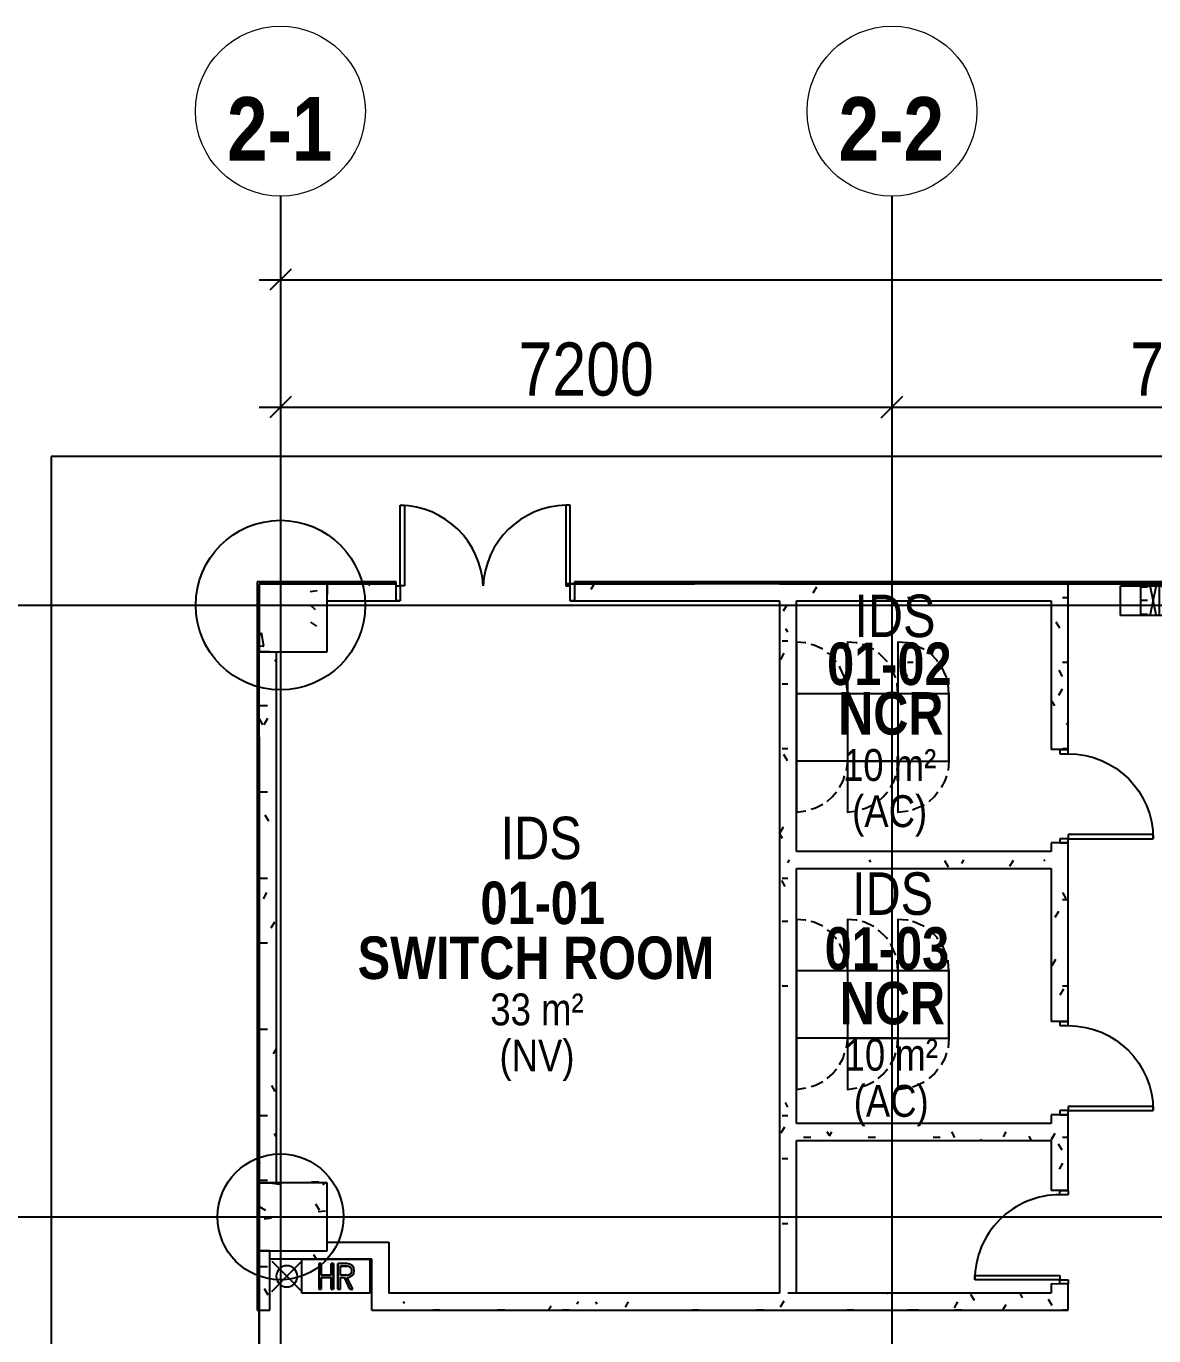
# Model space of a CAD drawing. Header units: millimetres. Extents: x -20146070 to 165023, y -3349561 to 35447.
# Drawn here: x 293 to 13569, y -4625 to 10789 of the extents above; entities that cross this region are included whole.
import ezdxf
from ezdxf import colors
from ezdxf.entities.mleader import LeaderData, LeaderLine
from ezdxf.math import Vec2, Vec3

# ---------------------------------------------------------------- set-up
doc = ezdxf.new("R2010")
doc.units = ezdxf.units.MM
doc.header["$LTSCALE"] = 50
doc.header["$PDMODE"] = 35
doc.linetypes.add('BLK_2 - 1ST_2ND_STOREY_PLAN$0$IMPORT-IDA - Hidden 065 _3_', pattern=[134375, 93750, -40625])
doc.layers.get('Defpoints').update_dxf_attribs({"color": 8, "lineweight": 9})
for name, color, linetype in [('BLK_2 - 1ST_2ND_STOREY_PLAN$0$0-1', 8, 'Continuous'), ('BLK_2 - 1ST_2ND_STOREY_PLAN$0$1599_DB_A_BLK2_HQ_R21- LINKVIEW_BLK2_1ST STOREY Toilet JOH$0$A-_WALL----_H-2', 8, 'Continuous'), ('BLK_2 - 1ST_2ND_STOREY_PLAN$0$1599_DB_A_BLK2_HQ_R21- LINKVIEW_BLK2_1ST STOREY Toilet JOH$0$S-_COLN----_E', 8, 'Continuous'), ('BLK_2 - 1ST_2ND_STOREY_PLAN$0$1599_FURN_BLK2_1ST STY_dwg-1', 8, 'Continuous'), ('BLK_2 - 1ST_2ND_STOREY_PLAN$0$1599_FURN_BLK2_1ST STY_dwg-2', 8, 'BLK_2 - 1ST_2ND_STOREY_PLAN$0$IMPORT-IDA - Hidden 065 _3_'), ('BLK_2 - 1ST_2ND_STOREY_PLAN$0$A-_DETA----_ED-2', 8, 'Continuous'), ('BLK_2 - 1ST_2ND_STOREY_PLAN$0$A-_DOOR----_E', 8, 'Continuous'), ('BLK_2 - 1ST_2ND_STOREY_PLAN$0$A-_DOOR----_E-1', 8, 'Continuous'), ('BLK_2 - 1ST_2ND_STOREY_PLAN$0$A-_FLOR----_E', 8, 'Continuous'), ('BLK_2 - 1ST_2ND_STOREY_PLAN$0$A-_FURT----_E-1', 8, 'Continuous'), ('BLK_2 - 1ST_2ND_STOREY_PLAN$0$A-_ROOMNAME_A', 7, 'Continuous'), ('BLK_2 - 1ST_2ND_STOREY_PLAN$0$A-_WALL----_E', 8, 'Continuous'), ('BLK_2 - 1ST_2ND_STOREY_PLAN$0$A-_WALL----_E-1', 8, 'Continuous'), ('BLK_2 - 1ST_2ND_STOREY_PLAN$0$A-_WALL----_H-1', 8, 'Continuous'), ('BLK_2 - 1ST_2ND_STOREY_PLAN$0$A-_WALL----_H-2', 8, 'Continuous'), ('BLK_2 - 1ST_2ND_STOREY_PLAN$0$A-_WALLPRTN_E-1', 8, 'Continuous'), ('BLK_2 - 1ST_2ND_STOREY_PLAN$0$E-_LIGT----_E', 8, 'Continuous'), ('BLK_2 - 1ST_2ND_STOREY_PLAN$0$M-_EQPT----_E-1', 8, 'Continuous'), ('BLK_2 - 1ST_2ND_STOREY_PLAN$0$S-_COLN----_E', 8, 'Continuous'), ('BLK_2 - 1ST_2ND_STOREY_PLAN$0$S-_COLN----_E-1', 8, 'Continuous'), ('BLK_2 - 1ST_2ND_STOREY_PLAN$0$S-_COLN----_E-2', 8, 'Continuous'), ('M_FIREALAM-_E-', 10, 'Continuous'), ('NW_DIMENSION', 32, 'Continuous'), ('NW_GRID LINE', 8, 'Continuous')]:
    doc.layers.add(name, color=color, linetype=linetype)
doc.layers.add('S-_ANOTGRID_E', color=8, linetype='Continuous', lineweight=9)
doc.styles.add('Arial Narrow', font='ARIALN.TTF', dxfattribs={"height": 625})
doc.styles.add('Arial Narrow_B', font='ARIALNB.TTF', dxfattribs={"height": 750})
doc.styles.add('BLK_2 - 1ST_2ND_STOREY_PLAN$0$Arial Narrow_2', font='ARIALN.TTF', dxfattribs={"height": 500})
doc.styles.add('BLK_2 - 1ST_2ND_STOREY_PLAN$0$Arial Narrow_4', font='ARIALN.TTF', dxfattribs={"height": 375})
doc.styles.add('BLK_2 - 1ST_2ND_STOREY_PLAN$0$Arial Narrow_B_2', font='ARIALNB.TTF', dxfattribs={"height": 500})
doc.styles.add('RomanS', font='romans__.ttf', dxfattribs={"width": 0.75, "height": 40})
doc.dimstyles.new('IDA_-_Arial_-_2_5mm_-_Black_-_Diagonal', dxfattribs={"dimscale": 304.8, "dimtxt": 639.644359, "dimasz": 0.82021, "dimexe": 0.82021, "dimexo": 1.230315, "dimgap": 0.410105, "dimtad": 1, "dimdec": 0, "dimzin": 0, "dimdsep": 46, "dimtxsty": 'Arial Narrow', "dimblk1": 'OBLIQUE', "dimblk2": 'OBLIQUE', "dimsah": 1, "dimcen": 0.09, "dimdle": 0.82021, "dimadec": 6, "dimazin": 0, "dimtfac": 1, "dimtdec": 4, "dimtix": 1, "dimtmove": 0, "dimatfit": 3, "dimfxl": 1, "dimtvp": 1, "dimtolj": 1, "dimtzin": 0, "dimarcsym": 2})
pattern_1 = [(50, (0, 0), (1821.84, -159.39), [190.5, -2095.5]), (355, (0, 0), (-352.428, 1910.567), [152.4, -1676.4]), (100.451, (151.8, -13.3), (1469.426, 1751.166), [161.9, -1780.9]), (46.184, (0, 508), (2710.79, -420.428), [285.75, -3143.25]), (96.636, (226, 473), (2374.026, 2474.276), [242.85, -2671.35]), (351.184, (0, 508), (2374.05, 2474.25), [228.6, -2514.6]), (21, (254, 381), (1516.144, -1022.652), [190.5, -2095.5]), (326, (254, 381), (618.02, 1841.88), [152.4, -1676.4]), (71.451, (380.3, 295.8), (2134.171, 819.212), [161.9, -1780.9]), (37.5, (0, 0), (30.886, 845.5504), [83.82, -1572.26, 83.82, -1617.98, -1682.75]), (37.5, (0, 0), (30.886, 845.5504), [-3357.88, 83.82, -1598.93]), (7.5, (0, 0), (668.1966, 1001.806), [83.82, -886.46, 83.82, -1534.16, -641.35]), (7.5, (0, 0), (668.1966, 1001.806), [-2588.26, 83.82, -557.53]), (327.5, (-566.4, 0), (1355.9093, -57.2896), [83.82, -551.18, 83.82, -1897.38, -2628.9]), (327.5, (-566.4, 0), (1355.9093, -57.2896), [-2616.2, 83.82, -2545.08]), (317.5, (-820.4, 0), (1481.293, 254.266), [83.82, -741.68, 83.82, -1231.9, -1866.9]), (317.5, (-820.4, 0), (1481.293, 254.266), [-2141.22, 83.82, -1783.08])]
pattern_2 = [(0, (0, 0), (1016, 254), [83.82, -678.18, 83.82, -678.18, -4064]), (0, (0, 0), (1016, 254), [-1524, 83.82, -1440.18, 83.82, -678.18, -1778]), (0, (0, 0), (1016, 254), [-3810, 83.82, -424.18, 83.82, -1186.18]), (120, (381, 127), (-727.97045, 752.8818), [83.82, -678.18, 83.82, -678.18, -4064]), (120, (381, 127), (-727.97045, 752.8818), [-1524, 83.82, -1440.18, 83.82, -678.18, -1778]), (120, (381, 127), (-727.97045, 752.8818), [-3810, 83.82, -424.18, 83.82, -1186.18]), (240, (508, 635), (-288.02955, -1006.8818), [83.82, -678.18, 83.82, -678.18, -4064]), (240, (508, 635), (-288.02955, -1006.8818), [-1524, 83.82, -1440.18, 83.82, -678.18, -1778]), (240, (508, 635), (-288.02955, -1006.8818), [-3810, 83.82, -424.18, 83.82, -1186.18])]
pattern_3 = [(0, (1825, 0), (1016, 254), [83.82, -678.18, 83.82, -678.18, -4064]), (0, (1825, 0), (1016, 254), [-1524, 83.82, -1440.18, 83.82, -678.18, -1778]), (0, (1825, 0), (1016, 254), [-3810, 83.82, -424.18, 83.82, -1186.18]), (120, (2206, 127), (-727.97045, 752.8818), [83.82, -678.18, 83.82, -678.18, -4064]), (120, (2206, 127), (-727.97045, 752.8818), [-1524, 83.82, -1440.18, 83.82, -678.18, -1778]), (120, (2206, 127), (-727.97045, 752.8818), [-3810, 83.82, -424.18, 83.82, -1186.18]), (240, (2333, 635), (-288.02955, -1006.8818), [83.82, -678.18, 83.82, -678.18, -4064]), (240, (2333, 635), (-288.02955, -1006.8818), [-1524, 83.82, -1440.18, 83.82, -678.18, -1778]), (240, (2333, 635), (-288.02955, -1006.8818), [-3810, 83.82, -424.18, 83.82, -1186.18])]
pattern_4 = [(0, (0, 0), (1016, 254), [83.82, -678.18, 83.82, -678.18, -4064]), (0, (0, 0), (1016, 254), [-1524, 83.82, -1440.18, 83.82, -678.18, -1778]), (0, (0, 0), (1016, 254), [-3810, 83.82, -424.18, 83.82, -1186.18]), (120, (381, 127), (-727.97, 752.882), [83.82, -678.18, 83.82, -678.18, -4064]), (120, (381, 127), (-727.97, 752.882), [-1524, 83.82, -1440.18, 83.82, -678.18, -1778]), (120, (381, 127), (-727.97, 752.882), [-3810, 83.82, -424.18, 83.82, -1186.18]), (240, (508, 635), (-288.0295, -1006.882), [83.82, -678.18, 83.82, -678.18, -4064]), (240, (508, 635), (-288.0295, -1006.882), [-1524, 83.82, -1440.18, 83.82, -678.18, -1778]), (240, (508, 635), (-288.0295, -1006.882), [-3810, 83.82, -424.18, 83.82, -1186.18])]

# ---------------------------------------------------------------- blocks, each defined once
blk = doc.blocks.new('Grid - 4 mm Dia-236334-BLK2 1ST STOREY DOOR SCHEDULE')
at = {"layer": 'S-_ANOTGRID_E'}
blk.add_circle((0, 0), 4, dxfattribs=at)
blk = doc.blocks.new('_Oblique')
at = {"color": 0, "linetype": 'ByBlock', "lineweight": -2}
blk.add_line((-0.5, -0.5), (0.5, 0.5), dxfattribs=at)
blk = doc.blocks.new('DIMBLOCK1-BLK2 1ST STOREY DOOR SCHEDULE')
at = {"layer": 'Defpoints', "color": 0, "transparency": 16777216}
for p in [(3286, 6482), (10486, 6482), (10486, 6305)]:
    blk.add_point(p, dxfattribs=at)
at = {"layer": 'NW_DIMENSION', "color": 0, "lineweight": -2, "transparency": 16777216}
for p, q in [((3036, 6305), (10736, 6305)), ((3286, 6107), (3286, 6055)), ((10486, 6107), (10486, 6055))]:
    blk.add_line(p, q, dxfattribs=at)
at = {"layer": 'NW_DIMENSION', "color": 0, "lineweight": -2, "transparency": 16777216, "xscale": 250, "yscale": 250, "zscale": 250, "rotation": 180}
blk.add_blockref('_Oblique', (3286, 6305), dxfattribs=at)
at = {"layer": 'NW_DIMENSION', "color": 0, "lineweight": -2, "transparency": 16777216, "xscale": 250, "yscale": 250, "zscale": 250}
blk.add_blockref('_Oblique', (10486, 6305), dxfattribs=at)
at = {"layer": 'NW_DIMENSION', "color": 0, "transparency": 16777216, "insert": (6886, 6749), "char_height": 625, "attachment_point": 5, "style": 'Arial Narrow'}
blk.add_mtext('\\A1;7200', dxfattribs=at)
blk = doc.blocks.new('DIMBLOCK2-BLK2 1ST STOREY DOOR SCHEDULE')
at = {"layer": 'Defpoints', "color": 0, "transparency": 16777216}
for p in [(10486, 6482), (17686, 6482), (17686, 6305)]:
    blk.add_point(p, dxfattribs=at)
at = {"layer": 'NW_DIMENSION', "color": 0, "lineweight": -2, "transparency": 16777216}
for p, q in [((10236, 6305), (17936, 6305)), ((10486, 6107), (10486, 6055)), ((17686, 6107), (17686, 6055))]:
    blk.add_line(p, q, dxfattribs=at)
at = {"layer": 'NW_DIMENSION', "color": 0, "lineweight": -2, "transparency": 16777216, "xscale": 250, "yscale": 250, "zscale": 250, "rotation": 180}
blk.add_blockref('_Oblique', (10486, 6305), dxfattribs=at)
at = {"layer": 'NW_DIMENSION', "color": 0, "lineweight": -2, "transparency": 16777216, "xscale": 250, "yscale": 250, "zscale": 250}
blk.add_blockref('_Oblique', (17686, 6305), dxfattribs=at)
at = {"layer": 'NW_DIMENSION', "color": 0, "transparency": 16777216, "insert": (14086, 6749), "char_height": 625, "attachment_point": 5, "style": 'Arial Narrow'}
blk.add_mtext('\\A1;7200', dxfattribs=at)
blk = doc.blocks.new('DIMBLOCK17-BLK2 1ST STOREY DOOR SCHEDULE')
at = {"layer": 'Defpoints', "color": 0, "transparency": 16777216}
for p in [(3286, 7982), (39286, 7982), (39286, 7805)]:
    blk.add_point(p, dxfattribs=at)
at = {"layer": 'NW_DIMENSION', "color": 0, "lineweight": -2, "transparency": 16777216}
for p, q in [((3036, 7805), (39536, 7805)), ((3286, 7607), (3286, 7555)), ((39286, 7607), (39286, 7555))]:
    blk.add_line(p, q, dxfattribs=at)
at = {"layer": 'NW_DIMENSION', "color": 0, "lineweight": -2, "transparency": 16777216, "xscale": 250, "yscale": 250, "zscale": 250, "rotation": 180}
blk.add_blockref('_Oblique', (3286, 7805), dxfattribs=at)
at = {"layer": 'NW_DIMENSION', "color": 0, "lineweight": -2, "transparency": 16777216, "xscale": 250, "yscale": 250, "zscale": 250}
blk.add_blockref('_Oblique', (39286, 7805), dxfattribs=at)
at = {"layer": 'NW_DIMENSION', "color": 0, "transparency": 16777216, "insert": (21286, 8249), "char_height": 625, "attachment_point": 5, "style": 'Arial Narrow'}
blk.add_mtext('\\A1;36000', dxfattribs=at)
blk = doc.blocks.new('BLK_2 - 1ST_2ND_STOREY_PLAN$0$IDA - Exit Sign - IDA - Exit Sign - One Side-2587573-BLK 2 1ST STOREY PLAN')
at = {"layer": 'BLK_2 - 1ST_2ND_STOREY_PLAN$0$A-_DETA----_ED-2'}
for p, q in [((-164, -115), (-164, -433)), ((-84, -115), (-164, -115)), ((-49, -113), (14, -438)), ((14, -113), (-49, -438)), ((55, -113), (55, -438)), ((185, -115), (85, -115)), ((135, -115), (135, -438)), ((-84, -275), (-164, -275)), ((-164, -433), (-84, -433))]:
    blk.add_line(p, q, dxfattribs=at)
at = {"layer": 'BLK_2 - 1ST_2ND_STOREY_PLAN$0$E-_LIGT----_E'}
for p, q in [((-400, -450), (-400, -100)), ((-400, -100), (400, -100)), ((400, -100), (400, -450)), ((400, -450), (-400, -450))]:
    blk.add_line(p, q, dxfattribs=at)
blk = doc.blocks.new('BLK_2 - 1ST_2ND_STOREY_PLAN$0$IDA - F - Single - Swing - 1100L X 2200H - B2-FTD02 - 2HR-3463516-BLK 2 1ST STOREY PLAN')
at = {"layer": 'BLK_2 - 1ST_2ND_STOREY_PLAN$0$A-_DOOR----_E-1'}
for p, q in [((-550, 50), (-500, 50)), ((-550, -50), (-550, 50)), ((-500, 50), (-500, -50)), ((500, 50), (550, 50)), ((500, -50), (500, 50)), ((550, 50), (550, -50)), ((-500, -50), (-550, -50)), ((450, -50), (500, -50)), ((450, -1050), (450, -50)), ((500, -50), (500, -1050)), ((550, -50), (500, -50)), ((500, -1050), (450, -1050))]:
    blk.add_line(p, q, dxfattribs=at)
blk.add_arc((500, -50), 1000, 180, 270, dxfattribs=at)
blk = doc.blocks.new('BLK_2 - 1ST_2ND_STOREY_PLAN$0$IDA- Fire Extinguisher - 3kg AB-3508501-BLK 2 1ST STOREY PLAN')
at = {"layer": 'BLK_2 - 1ST_2ND_STOREY_PLAN$0$A-_DETA----_ED-2'}
for p in [(-177, -23), (177, -23), (-177, -377), (177, -377)]:
    blk.add_line(p, (0, -200), dxfattribs=at)
blk.add_circle((0, -200), 125, dxfattribs=at)
blk = doc.blocks.new('BLK_2 - 1ST_2ND_STOREY_PLAN$0$IDA - Hosereel - Scaled - HR-3922457-BLK 2 1ST STOREY PLAN')
at = {"layer": 'BLK_2 - 1ST_2ND_STOREY_PLAN$0$A-_DETA----_ED-2'}
blk.add_hatch(color=256, dxfattribs=at).paths.add_polyline_path([(-200, -350), (-170, -350), (-170, -215), (-55, -215), (-55, -350), (-25, -350), (-25, -50), (-55, -50), (-55, -185), (-170, -185), (-170, -50), (-200, -50)])
h = blk.add_hatch(color=256, dxfattribs=at)
h.paths.add_polyline_path([(167, -350), (200, -350), (135, -215), (167, -208), (180, -201), (200, -182), (206, -174), (215, -154), (217, -133), (215, -111), (200, -83), (187, -69), (167, -57), (149, -52), (135, -50), (25, -50), (25, -350), (55, -350), (55, -215), (102, -215)])
h.paths.add_polyline_path([(55, -185), (55, -80), (149, -82), (167, -91), (172, -95), (182, -111), (187, -127), (187, -138), (186, -146), (180, -159), (167, -174), (156, -180), (149, -183), (135, -185), (102, -185)])
for p, q in [((-400, -400), (-400, 0)), ((-400, 0), (400, 0)), ((400, 0), (400, -400)), ((-170, -50), (-200, -50)), ((-200, -50), (-200, -350)), ((-170, -50), (-200, -50)), ((-200, -50), (-200, -350)), ((-170, -50), (-170, -185)), ((-170, -185), (-170, -50)), ((-25, -50), (-55, -50)), ((-55, -185), (-55, -50)), ((-25, -50), (-55, -50)), ((-55, -50), (-55, -185)), ((-25, -50), (-25, -350)), ((-25, -350), (-25, -50)), ((25, -350), (25, -50)), ((135, -50), (25, -50)), ((135, -50), (25, -50)), ((25, -50), (25, -350)), ((55, -185), (55, -80)), ((135, -80), (55, -80)), ((55, -185), (55, -80)), ((55, -80), (135, -80)), ((-170, -185), (-55, -185)), ((-55, -185), (-170, -185)), ((-170, -215), (-55, -215)), ((-170, -215), (-170, -350)), ((-170, -350), (-170, -215)), ((-170, -215), (-55, -215)), ((-55, -350), (-55, -215)), ((-55, -215), (-55, -350)), ((135, -185), (55, -185)), ((135, -185), (55, -185)), ((55, -350), (55, -215)), ((55, -215), (102, -215)), ((55, -350), (55, -215)), ((55, -215), (102, -215)), ((167, -350), (102, -215)), ((102, -215), (167, -350)), ((200, -350), (135, -215)), ((200, -350), (135, -215)), ((400, -400), (-400, -400)), ((-200, -350), (-170, -350)), ((-200, -350), (-170, -350)), ((-55, -350), (-25, -350)), ((-55, -350), (-25, -350)), ((25, -350), (55, -350)), ((25, -350), (55, -350)), ((167, -350), (200, -350)), ((167, -350), (200, -350))]:
    blk.add_line(p, q, dxfattribs=at)
for radius in [82.5, 82.5, 52.5, 52.5]:
    blk.add_arc((135, -133), radius, 270, 90, dxfattribs=at)
blk = doc.blocks.new('BLK_2 - 1ST_2ND_STOREY_PLAN$0$1599_DB_A_BLK2_HQ_R21_rvt-1-BLK 2 1ST STOREY PLAN')
at = {"layer": 'BLK_2 - 1ST_2ND_STOREY_PLAN$0$A-_WALL----_H-1'}
h = blk.add_hatch(dxfattribs=at)
h.set_pattern_fill('FP_3', color=256, style=0, pattern_type=2)
h.set_pattern_definition(pattern_3)
h.paths.add_polyline_path([(-129661, -47052), (-129611, -47052), (-129610, -46742), (-129811, -46742), (-129812, -47052)])
h.paths.add_polyline_path([(-129711, -45642), (-129611, -45642), (-129611, -44752), (-129811, -44752), (-129811, -45642)])
h.paths.add_polyline_path([(-129611, -43652), (-129611, -41552), (-129811, -41552), (-129811, -43652), (-129661, -43652)])
h.paths.add_polyline_path([(-129661, -40452), (-129611, -40452), (-129611, -38502), (-129811, -38502), (-129811, -40452)])
h = blk.add_hatch(dxfattribs=at)
h.set_pattern_fill('FP_3', color=256, style=0, pattern_type=2)
h.set_pattern_definition(pattern_3)
h.paths.add_polyline_path([(-133011, -46952), (-132911, -46952), (-132911, -38627), (-133011, -38627), (-133011, -46779)])
h = blk.add_hatch(dxfattribs=at)
h.set_pattern_fill('FP_3', color=256, style=0, pattern_type=2)
h.set_pattern_definition(pattern_3)
h.paths.add_polyline_path([(-129711, -41852), (-129711, -41752), (-132911, -41752), (-132911, -41852), (-130067, -41852)])
h = blk.add_hatch(dxfattribs=at)
h.set_pattern_fill('FP_3', color=256, style=0, pattern_type=2)
h.set_pattern_definition(pattern_3)
h.paths.add_polyline_path([(-132214, -45052), (-129711, -45052), (-129711, -44952), (-132911, -44952), (-132911, -45052)])
h = blk.add_hatch(dxfattribs=at)
h.set_pattern_fill('FP_3', color=256, style=0, pattern_type=2)
h.set_pattern_definition([(0, (-4175, 0), (1016, 254), [83.82, -678.18, 83.82, -678.18, -4064]), (0, (-4175, 0), (1016, 254), [-1524, 83.82, -1440.18, 83.82, -678.18, -1778]), (0, (-4175, 0), (1016, 254), [-3810, 83.82, -424.18, 83.82, -1186.18]), (120, (-3794, 127), (-727.97045, 752.8818), [83.82, -678.18, 83.82, -678.18, -4064]), (120, (-3794, 127), (-727.97045, 752.8818), [-1524, 83.82, -1440.18, 83.82, -678.18, -1778]), (120, (-3794, 127), (-727.97045, 752.8818), [-3810, 83.82, -424.18, 83.82, -1186.18]), (240, (-3667, 635), (-288.02955, -1006.8818), [83.82, -678.18, 83.82, -678.18, -4064]), (240, (-3667, 635), (-288.02955, -1006.8818), [-1524, 83.82, -1440.18, 83.82, -678.18, -1778]), (240, (-3667, 635), (-288.02955, -1006.8818), [-3810, 83.82, -424.18, 83.82, -1186.18])])
h.paths.add_polyline_path([(-139011, -46452), (-139011, -46352), (-137711, -46352), (-137711, -46452), (-139009, -46452)])
h = blk.add_hatch(dxfattribs=at)
h.set_pattern_fill('FP_3', color=256, style=0, pattern_type=2)
h.set_pattern_definition(pattern_3)
h.paths.add_polyline_path([(-133011, -47052), (-129711, -47052), (-129711, -46852), (-133011, -46852), (-133011, -46981)])
h = blk.add_hatch(dxfattribs=at)
h.set_pattern_fill('FP_3', color=256, style=0, pattern_type=2)
h.set_pattern_definition(pattern_2)
h.paths.add_polyline_path([(-137811, -47052), (-133011, -47052), (-133011, -46952), (-137811, -46952), (-137811, -47002)])
h.paths.add_polyline_path([(-139136, -47052), (-139011, -47052), (-139011, -46952), (-139136, -46952)])
at = {"layer": 'BLK_2 - 1ST_2ND_STOREY_PLAN$0$A-_WALL----_H-2'}
h = blk.add_hatch(dxfattribs=at)
h.set_pattern_fill('FP_3', color=256, style=0, pattern_type=2)
h.set_pattern_definition(pattern_2)
edge = h.paths.add_edge_path()
edge.add_arc((-137494, -38572), 995, 2.558, 4.0006)
edge.add_line((-136502, -38502), (-136499, -38502))
edge.add_arc((-135507, -38571), 994, 176.0346, 177.4782)
h.paths.add_polyline_path([(-137425, -38527), (-137425, -38502), (-138336, -38502), (-138336, -38627), (-137475, -38627), (-137475, -38527)])
h.paths.add_polyline_path([(-133011, -38502), (-133011, -38627), (-131436, -38627), (-131436, -38502)])
h.paths.add_polyline_path([(-134011, -38627), (-134011, -38502), (-135525, -38502), (-135525, -38527), (-135475, -38527), (-135475, -38627)])
h = blk.add_hatch(dxfattribs=at)
h.set_pattern_fill('FP_3', color=256, style=0, pattern_type=2)
h.set_pattern_definition(pattern_2)
h.paths.add_polyline_path([(-139136, -46952), (-139011, -46952), (-139011, -46352), (-139136, -46352), (-139136, -46501)])
h.paths.add_polyline_path([(-138936, -39301), (-139136, -39302), (-139136, -45552), (-138936, -45551)])
h = blk.add_hatch(dxfattribs=at)
h.set_pattern_fill('FP_3', color=256, style=0, pattern_type=2)
h.set_pattern_definition([(0, (604.28, 998.3), (1016, 254), [83.82, -678.18, 83.82, -678.18, -4064]), (0, (604.28, 998.3), (1016, 254), [-1524, 83.82, -1440.18, 83.82, -678.18, -1778]), (0, (604.28, 998.3), (1016, 254), [-3810, 83.82, -424.18, 83.82, -1186.18]), (120, (985.28, 1125.3), (-727.97045, 752.8818), [83.82, -678.18, 83.82, -678.18, -4064]), (120, (985.28, 1125.3), (-727.97045, 752.8818), [-1524, 83.82, -1440.18, 83.82, -678.18, -1778]), (120, (985.28, 1125.3), (-727.97045, 752.8818), [-3810, 83.82, -424.18, 83.82, -1186.18]), (240, (1112.28, 1633.3), (-288.02955, -1006.8818), [83.82, -678.18, 83.82, -678.18, -4064]), (240, (1112.28, 1633.3), (-288.02955, -1006.8818), [-1524, 83.82, -1440.18, 83.82, -678.18, -1778]), (240, (1112.28, 1633.3), (-288.02955, -1006.8818), [-3810, 83.82, -424.18, 83.82, -1186.18])])
h.paths.add_polyline_path([(-138532, -45954), (-138407, -45954), (-138407, -45354), (-138532, -45354), (-138532, -45502)])
at = {"layer": 'BLK_2 - 1ST_2ND_STOREY_PLAN$0$S-_COLN----_E-2'}
h = blk.add_hatch(dxfattribs=at)
h.set_pattern_fill('FP_2', color=256, style=0, pattern_type=2)
h.set_pattern_definition(pattern_1)
h.paths.add_polyline_path([(-139136, -39302), (-138336, -39302), (-138336, -38502), (-139136, -38505), (-139136, -38627)])
h = blk.add_hatch(dxfattribs=at)
h.set_pattern_fill('FP_2', color=256, style=0, pattern_type=2)
h.set_pattern_definition(pattern_1)
h.paths.add_polyline_path([(-139133, -46352), (-138336, -46352), (-138336, -45552), (-139136, -45552), (-139136, -46352)])
blk.add_lwpolyline([(-129611, -47052), (-129611, -46743), (-129811, -46740)])
at = {"layer": 'BLK_2 - 1ST_2ND_STOREY_PLAN$0$A-_DOOR----_E'}
for p, q in [((-137475, -37577), (-137425, -37577)), ((-137475, -38527), (-137475, -37577)), ((-137425, -37577), (-137425, -38527)), ((-135475, -37577), (-135525, -37577)), ((-135525, -37577), (-135525, -38527)), ((-135475, -38527), (-135475, -37577)), ((-137525, -38702), (-137525, -38477)), ((-137525, -38527), (-137475, -38527)), ((-137475, -38527), (-137475, -38702)), ((-137425, -38527), (-137475, -38527)), ((-135525, -38527), (-135475, -38527)), ((-135475, -38702), (-135475, -38527)), ((-135425, -38477), (-135425, -38702)), ((-137475, -38702), (-137536, -38702)), ((-135436, -38702), (-135475, -38702))]:
    blk.add_line(p, q, dxfattribs=at)
for centre, radius, start, end in [((-137494, -38572), 995, 2.558, 88.9408), ((-135507, -38571), 994, 91.0443, 177.4782)]:
    blk.add_arc(centre, radius, start, end, dxfattribs=at)
at = {"layer": 'BLK_2 - 1ST_2ND_STOREY_PLAN$0$A-_FLOR----_E'}
for p, q in [((-122736, -37002), (-141586, -37002)), ((-141586, -37002), (-141586, -67477)), ((-139136, -38502), (-139136, -39302)), ((-139136, -38502), (-137525, -38502)), ((-137525, -38502), (-139136, -38502)), ((-139136, -39302), (-139136, -38502)), ((-136502, -38502), (-136499, -38502)), ((-136499, -38502), (-136502, -38502)), ((-135525, -38502), (-134011, -38502)), ((-134011, -38502), (-135525, -38502)), ((-127596, -38502), (-133011, -38502)), ((-133011, -38502), (-124236, -38502)), ((-139136, -67477), (-139136, -39302)), ((-139136, -40302), (-139136, -45552)), ((-139136, -45552), (-139136, -46352)), ((-139136, -46352), (-139136, -46952)), ((-139136, -46952), (-139136, -47052)), ((-139136, -47052), (-139136, -69502))]:
    blk.add_line(p, q, dxfattribs=at)
at = {"layer": 'BLK_2 - 1ST_2ND_STOREY_PLAN$0$A-_WALL----_E'}
for p, q in [((-139136, -38502), (-138336, -38502)), ((-138336, -38502), (-138336, -38627)), ((-137525, -38502), (-138336, -38502)), ((-136499, -38502), (-136502, -38502)), ((-134011, -38502), (-135525, -38502)), ((-131436, -38502), (-133011, -38502)), ((-139136, -39302), (-139136, -38627)), ((-139011, -39302), (-139136, -39302)), ((-139136, -40302), (-139136, -45552)), ((-139136, -45552), (-139011, -45552)), ((-139136, -46352), (-139136, -45552)), ((-139011, -46352), (-139136, -46352)), ((-139136, -46352), (-139136, -46952)), ((-139136, -47052), (-139136, -46952)), ((-139136, -47052), (-139011, -47052))]:
    blk.add_line(p, q, dxfattribs=at)
at = {"layer": 'BLK_2 - 1ST_2ND_STOREY_PLAN$0$A-_WALL----_E-1'}
for p, q in [((-137525, -38477), (-139161, -38477)), ((-139161, -38477), (-139161, -46952)), ((-136497, -38477), (-136504, -38477)), ((-133011, -38477), (-135425, -38477)), ((-127596, -38477), (-133011, -38477)), ((-129611, -38627), (-129611, -38477)), ((-138347, -38702), (-137486, -38702)), ((-135475, -38702), (-134211, -38702)), ((-132811, -38702), (-129811, -38702)), ((-138936, -39302), (-138936, -39299)), ((-139011, -47052), (-139011, -46352))]:
    blk.add_line(p, q, dxfattribs=at)
blk.add_lwpolyline([(-138936, -39302), (-138936, -45549)], dxfattribs=at)
at = {"layer": 'BLK_2 - 1ST_2ND_STOREY_PLAN$0$A-_WALLPRTN_E-1'}
for p, q in [((-134011, -38502), (-134011, -38502)), ((-133011, -38502), (-134011, -38502)), ((-133011, -38502), (-133011, -38502)), ((-129611, -40452), (-129611, -38627)), ((-134211, -38702), (-134211, -38702)), ((-134211, -38702), (-134011, -38702)), ((-134011, -38702), (-133011, -38702)), ((-133011, -38702), (-133011, -46452)), ((-132811, -41652), (-132811, -38702)), ((-129811, -38702), (-129811, -40452)), ((-129711, -40452), (-129611, -40452)), ((-129611, -40452), (-129711, -40452)), ((-129811, -41552), (-129811, -41652)), ((-129611, -41552), (-129711, -41552)), ((-129711, -41552), (-129611, -41552)), ((-129611, -43652), (-129611, -41552)), ((-129811, -41652), (-132811, -41652)), ((-132811, -44852), (-132811, -41852)), ((-132811, -41852), (-129811, -41852)), ((-129811, -41852), (-129811, -43652)), ((-129711, -43652), (-129611, -43652)), ((-129811, -44852), (-132811, -44852)), ((-129811, -44752), (-129811, -44852)), ((-129611, -44752), (-129711, -44752)), ((-129611, -45642), (-129611, -44752)), ((-132811, -46852), (-132811, -45052)), ((-132811, -45052), (-129811, -45052)), ((-129811, -45052), (-129811, -45642)), ((-129711, -45642), (-129611, -45642)), ((-138336, -46252), (-137611, -46252)), ((-137611, -46252), (-137611, -46452)), ((-137811, -46452), (-139011, -46452)), ((-137811, -46952), (-137811, -46452)), ((-137611, -46452), (-137611, -46852)), ((-133011, -46452), (-133011, -46852)), ((-133011, -46852), (-137611, -46852)), ((-129811, -46852), (-132911, -46852)), ((-129811, -46740), (-129811, -46852)), ((-129611, -46742), (-129711, -46742)), ((-139161, -46952), (-139161, -47052)), ((-137811, -47052), (-137811, -46952)), ((-139161, -47052), (-139136, -47052)), ((-137811, -47052), (-133011, -47052)), ((-133011, -47052), (-129711, -47052)), ((-129711, -47052), (-129611, -47052))]:
    blk.add_line(p, q, dxfattribs=at)
for points in [[(-129611, -40452), (-129811, -40452)], [(-129611, -41552), (-129811, -41552)], [(-129611, -43652), (-129811, -43652)], [(-129611, -44752), (-129811, -44752)], [(-129611, -45642), (-129811, -45642)]]:
    blk.add_lwpolyline(points, dxfattribs=at)
at = {"layer": 'BLK_2 - 1ST_2ND_STOREY_PLAN$0$S-_COLN----_E'}
for p, q in [((-138336, -38502), (-139136, -38502)), ((-139136, -38502), (-139136, -38627)), ((-138336, -38627), (-138336, -38502)), ((-139136, -38627), (-139136, -39302)), ((-139136, -39302), (-139011, -39302)), ((-139011, -45552), (-139136, -45552)), ((-139136, -45552), (-139136, -46352)), ((-139136, -46352), (-139011, -46352))]:
    blk.add_line(p, q, dxfattribs=at)
at = {"layer": 'BLK_2 - 1ST_2ND_STOREY_PLAN$0$S-_COLN----_E-1'}
for p, q in [((-138336, -39302), (-138336, -38627)), ((-139011, -39302), (-138336, -39302)), ((-138336, -45552), (-139011, -45552)), ((-138336, -46352), (-138336, -45552)), ((-139011, -46352), (-138336, -46352))]:
    blk.add_line(p, q, dxfattribs=at)
at = {"layer": 'BLK_2 - 1ST_2ND_STOREY_PLAN$0$A-_DOOR----_E-1', "xscale": -1.000000000000002, "rotation": 90}
for p in [(-129661, -41002), (-129661, -44202)]:
    blk.add_blockref('BLK_2 - 1ST_2ND_STOREY_PLAN$0$IDA - F - Single - Swing - 1100L X 2200H - B2-FTD02 - 2HR-3463516-BLK 2 1ST STOREY PLAN', p, dxfattribs=at)
at = {"layer": 'BLK_2 - 1ST_2ND_STOREY_PLAN$0$A-_DOOR----_E-1', "rotation": 270}
blk.add_blockref('BLK_2 - 1ST_2ND_STOREY_PLAN$0$IDA - F - Single - Swing - 1100L X 2200H - B2-FTD02 - 2HR-3463516-BLK 2 1ST STOREY PLAN', (-129661, -46192), dxfattribs=at)
at = {"layer": 'BLK_2 - 1ST_2ND_STOREY_PLAN$0$A-_FURT----_E-1'}
blk.add_blockref('BLK_2 - 1ST_2ND_STOREY_PLAN$0$IDA - Exit Sign - IDA - Exit Sign - One Side-2587573-BLK 2 1ST STOREY PLAN', (-128596, -38425), dxfattribs=at)
at = {"layer": 'BLK_2 - 1ST_2ND_STOREY_PLAN$0$A-_FURT----_E-1', "xscale": -1}
blk.add_blockref('BLK_2 - 1ST_2ND_STOREY_PLAN$0$IDA- Fire Extinguisher - 3kg AB-3508501-BLK 2 1ST STOREY PLAN', (-138811, -46452), dxfattribs=at)
at = {"layer": 'BLK_2 - 1ST_2ND_STOREY_PLAN$0$M-_EQPT----_E-1'}
blk.add_blockref('BLK_2 - 1ST_2ND_STOREY_PLAN$0$IDA - Hosereel - Scaled - HR-3922457-BLK 2 1ST STOREY PLAN', (-138235, -46452), dxfattribs=at)
blk = doc.blocks.new('BLK_2 - 1ST_2ND_STOREY_PLAN$0$1599_FURN_BLK2_1ST STY_dwg_A$C06bcf96c-6208057-BLK 2 1ST STOREY PLAN')
at = {"layer": 'BLK_2 - 1ST_2ND_STOREY_PLAN$0$1599_FURN_BLK2_1ST STY_dwg-1', "flags": 128}
for points in [[(992, -112), (992, -103), (1000, 0), (-1000, 0), (-983, -112)], [(399, 0), (399, -601), (399, -1795), (-399, -1795), (-511, -1786)], [(-511, -1185), (-399, -1194), (-399, -601), (-399, 0)], [(992, -713), (992, -704), (1000, -601), (-1000, -601), (-983, -713)], [(520, -584), (502, -584), (399, -601), (-399, -601), (-511, -584)], [(-399, -601), (-399, -1795), (399, -1795), (502, -1786), (520, -1786)], [(992, -1314), (992, -1305), (1000, -1194), (-1000, -1194), (-983, -1314)], [(399, -1194), (502, -1185), (520, -1185)]]:
    blk.add_lwpolyline(points, dxfattribs=at)
at = {"layer": 'BLK_2 - 1ST_2ND_STOREY_PLAN$0$1599_FURN_BLK2_1ST STY_dwg-2', "flags": 128}
for points in [[(-966, -172), (-949, -223), (-906, -309)], [(915, -309), (923, -301), (966, -206), (975, -172)], [(-872, -361), (-820, -421), (-760, -472)], [(769, -472), (786, -455), (863, -386), (872, -361)], [(-708, -507), (-631, -550), (-571, -567)], [(580, -567), (605, -558), (700, -515), (717, -507)], [(-966, -773), (-949, -824), (-906, -910)], [(915, -910), (923, -893), (966, -799), (975, -773)], [(-872, -962), (-820, -1022), (-760, -1073)], [(769, -1073), (786, -1056), (863, -979), (872, -962)], [(-708, -1108), (-631, -1151), (-571, -1168)], [(580, -1168), (605, -1159), (700, -1116), (717, -1108)], [(-915, -1503), (-923, -1486), (-966, -1391), (-975, -1365)], [(915, -1503), (923, -1486), (966, -1391), (975, -1365)], [(-872, -1563), (-820, -1623), (-760, -1666)], [(769, -1666), (786, -1657), (863, -1580), (872, -1563)], [(-708, -1709), (-631, -1752), (-571, -1769)], [(580, -1769), (605, -1760), (700, -1717), (717, -1709)]]:
    blk.add_lwpolyline(points, dxfattribs=at)
blk = doc.blocks.new('BLK_2 - 1ST_2ND_STOREY_PLAN$0$1599_DB_A_BLK2_HQ_R21- LINKVIEW_BLK2_1ST STOREY Toilet JOH')
at = {"layer": 'BLK_2 - 1ST_2ND_STOREY_PLAN$0$1599_DB_A_BLK2_HQ_R21- LINKVIEW_BLK2_1ST STOREY Toilet JOH$0$A-_WALL----_H-2'}
h = blk.add_hatch(dxfattribs=at)
h.set_pattern_fill('FP_2', color=256, style=0, pattern_type=2)
h.set_pattern_definition(pattern_4)
h.paths.add_polyline_path([(-129, 3075), (-129, 4100), (-229, 4100), (-229, 3075), (-179, 3075)], flags=0)
h = blk.add_hatch(dxfattribs=at)
h.set_pattern_fill('FP_2', color=256, style=0, pattern_type=2)
h.set_pattern_definition(pattern_4)
h.paths.add_polyline_path([(-179, -4325), (-129, -4325), (-129, -4125), (-229, -4125), (-229, -4325)], flags=0)
h = blk.add_hatch(dxfattribs=at)
h.set_pattern_fill('FP_2', color=256, style=0, pattern_type=2)
h.set_pattern_definition(pattern_4)
h.paths.add_polyline_path([(-4979, -4325), (-4729, -4325), (-4729, -4225), (-4979, -4225), (-4979, -4275)], flags=0)
at = {"layer": 'BLK_2 - 1ST_2ND_STOREY_PLAN$0$1599_DB_A_BLK2_HQ_R21- LINKVIEW_BLK2_1ST STOREY Toilet JOH$0$S-_COLN----_E'}
blk.add_line((-7829, -4325), (-7829, -10025), dxfattribs=at)
at = {"rotation": 90}
for p in [(-1504, 2538), (-1504, -724)]:
    blk.add_blockref('BLK_2 - 1ST_2ND_STOREY_PLAN$0$1599_FURN_BLK2_1ST STY_dwg_A$C06bcf96c-6208057-BLK 2 1ST STOREY PLAN', p, dxfattribs=at)
blk = doc.blocks.new('BLK_2 - 1ST_2ND_STOREY_PLAN')
blk.add_blockref('BLK_2 - 1ST_2ND_STOREY_PLAN$0$1599_DB_A_BLK2_HQ_R21- LINKVIEW_BLK2_1ST STOREY Toilet JOH', (-131307, -42728))
at = {"layer": 'BLK_2 - 1ST_2ND_STOREY_PLAN$0$0-1'}
blk.add_blockref('BLK_2 - 1ST_2ND_STOREY_PLAN$0$1599_DB_A_BLK2_HQ_R21_rvt-1-BLK 2 1ST STOREY PLAN', (0, 0), dxfattribs=at)
at = {"layer": 'BLK_2 - 1ST_2ND_STOREY_PLAN$0$A-_ROOMNAME_A', "attachment_point": 1}
for s, insert, char_height, width, style in [('IDS', (-132129, -38629), 500, 1843.88, 'BLK_2 - 1ST_2ND_STOREY_PLAN$0$Arial Narrow_2'), ('01-02', (-132450, -39193), 500, 5150.84, 'BLK_2 - 1ST_2ND_STOREY_PLAN$0$Arial Narrow_B_2'), ('NCR', (-132320, -39777), 500, 1503.16, 'BLK_2 - 1ST_2ND_STOREY_PLAN$0$Arial Narrow_B_2'), ('NCR', (-132320, -39777), 500, 1503.16, 'BLK_2 - 1ST_2ND_STOREY_PLAN$0$Arial Narrow_B_2'), ('10 m²', (-132263, -40447), 375, 1362.87, 'BLK_2 - 1ST_2ND_STOREY_PLAN$0$Arial Narrow_4'), ('10 m²', (-132263, -40447), 375, 1362.87, 'BLK_2 - 1ST_2ND_STOREY_PLAN$0$Arial Narrow_4'), ('(AC)', (-132155, -40990), 375, 1102.32, 'BLK_2 - 1ST_2ND_STOREY_PLAN$0$Arial Narrow_4'), ('(AC)', (-132155, -40990), 375, 1102.32, 'BLK_2 - 1ST_2ND_STOREY_PLAN$0$Arial Narrow_4'), ('IDS', (-136294, -41243), 500, 1843.88, 'BLK_2 - 1ST_2ND_STOREY_PLAN$0$Arial Narrow_2'), ('IDS', (-132157, -41898), 500, 1843.88, 'BLK_2 - 1ST_2ND_STOREY_PLAN$0$Arial Narrow_2'), ('01-01', (-136531, -42007), 500, 5150.84, 'BLK_2 - 1ST_2ND_STOREY_PLAN$0$Arial Narrow_B_2'), ('01-03', (-132478, -42543), 500, 5150.84, 'BLK_2 - 1ST_2ND_STOREY_PLAN$0$Arial Narrow_B_2'), ('SWITCH ROOM', (-137977, -42653), 500, 5150.84, 'BLK_2 - 1ST_2ND_STOREY_PLAN$0$Arial Narrow_B_2'), ('SWITCH ROOM', (-137977, -42653), 500, 5150.84, 'BLK_2 - 1ST_2ND_STOREY_PLAN$0$Arial Narrow_B_2'), ('NCR', (-132302, -43187), 500, 1503.16, 'BLK_2 - 1ST_2ND_STOREY_PLAN$0$Arial Narrow_B_2'), ('NCR', (-132302, -43187), 500, 1503.16, 'BLK_2 - 1ST_2ND_STOREY_PLAN$0$Arial Narrow_B_2'), ('33 m²', (-136415, -43323), 375, 1362.87, 'BLK_2 - 1ST_2ND_STOREY_PLAN$0$Arial Narrow_4'), ('33 m²', (-136415, -43323), 375, 1362.87, 'BLK_2 - 1ST_2ND_STOREY_PLAN$0$Arial Narrow_4'), ('(NV)', (-136307, -43866), 375, 1102.32, 'BLK_2 - 1ST_2ND_STOREY_PLAN$0$Arial Narrow_4'), ('(NV)', (-136307, -43866), 375, 1102.32, 'BLK_2 - 1ST_2ND_STOREY_PLAN$0$Arial Narrow_4'), ('10 m²', (-132244, -43857), 375, 1362.87, 'BLK_2 - 1ST_2ND_STOREY_PLAN$0$Arial Narrow_4'), ('10 m²', (-132244, -43857), 375, 1362.87, 'BLK_2 - 1ST_2ND_STOREY_PLAN$0$Arial Narrow_4'), ('(AC)', (-132137, -44400), 375, 1102.32, 'BLK_2 - 1ST_2ND_STOREY_PLAN$0$Arial Narrow_4'), ('(AC)', (-132137, -44400), 375, 1102.32, 'BLK_2 - 1ST_2ND_STOREY_PLAN$0$Arial Narrow_4')]:
    blk.add_mtext(s, dxfattribs=dict(at, insert=insert, char_height=char_height, width=width, style=style))

msp = doc.modelspace()

# ---------------------------------------------------------------- linework, layer by layer
at = {"layer": 'NW_GRID LINE'}
for p, q in [((3286.5, 8788.6), (3286.5, -79047.9)), ((10486.5, 8788.6), (10486.5, -79047.9)), ((-4794.8, 3975.3), (44738, 3975.3)), ((-4794.8, -3224.7), (44738, -3224.7))]:
    msp.add_line(p, q, dxfattribs=at)
msp.add_circle((3286.5, 3975.3), 997.7, dxfattribs=at)

# ---------------------------------------------------------------- block references
at = {"layer": 'NW_GRID LINE', "xscale": 249.9999999999999, "yscale": 249.9999999999999, "zscale": 249.9999999999999, "rotation": 180}
for p in [(3286.5, 9788.6), (10486.5, 9788.6)]:
    msp.add_blockref('Grid - 4 mm Dia-236334-BLK2 1ST STOREY DOOR SCHEDULE', p, dxfattribs=at)

# ---------------------------------------------------------------- texts
at = {"layer": 'NW_GRID LINE', "char_height": 750, "width": 1257.5, "attachment_point": 5, "line_spacing_factor": 0.949189, "style": 'Arial Narrow_B'}
for s, insert in [('\\pt2499.9975,5000.0025,7500,9999.9975,12500.0025,15000,17499.9975,20000.0025,22500,24999.9975,27500.0025,30000,32499.9975,35000.0025,37500,39999.9975,42500.0025,45000,47499.9975,50000.0025,52500,54999.9975,57500.0025,60000,62499.9975,65000.0025,67500,69999.9975,72500.0025,75000,77499.9975,80000.0025;2-1', (3278, 9579.1)), ('\\pt2499.9975,5000.0025,7500,9999.9975,12500.0025,15000,17499.9975,20000.0025,22500,24999.9975,27500.0025,30000,32499.9975,35000.0025,37500,39999.9975,42500.0025,45000,47499.9975,50000.0025,52500,54999.9975,57500.0025,60000,62499.9975,65000.0025,67500,69999.9975,72500.0025,75000,77499.9975,80000.0025;2-2', (10478, 9579.1))]:
    msp.add_mtext(s, dxfattribs=dict(at, insert=insert))

# ---------------------------------------------------------------- dimensions: what is measured, and where the dimension line sits
at = {"layer": 'NW_DIMENSION', "color": 252, "true_color": 0x939598}
for base, p1, p2, override, picture, middle in [((39286.5, 7804.9), (3286.5, 7981.7), (39286.5, 7981.7), {"dimpost": '<>', "dimfxl": 36000}, 'DIMBLOCK17-BLK2 1ST STOREY DOOR SCHEDULE', (21286.5, 8249)), ((10486.5, 6304.9), (3286.5, 6481.7), (10486.5, 6481.7), {"dimpost": '<>', "dimfxl": 7200}, 'DIMBLOCK1-BLK2 1ST STOREY DOOR SCHEDULE', (6886.5, 6749)), ((17686.5, 6304.9), (10486.5, 6481.7), (17686.5, 6481.7), {"dimpost": '<>', "dimfxl": 7200}, 'DIMBLOCK2-BLK2 1ST STOREY DOOR SCHEDULE', (14086.5, 6749))]:
    dim = msp.add_linear_dim(base=base, p1=p1, p2=p2, dimstyle='IDA_-_Arial_-_2_5mm_-_Black_-_Diagonal', override=override, dxfattribs=at)
    dim.commit()
    dim.dimension.update_dxf_attribs({"geometry": picture, "text_midpoint": middle})

# ---------------------------------------------------------------- next in the draw order: leaders
at = {"layer": 'M_FIREALAM-_E-', "lineweight": 20}
ml = msp.add_multileader_mtext('Standard', dxfattribs=at)
ml.set_content('{\\fArial|b0|i0|c0|p34;\\L\\C7;LEGENDS:}', color=10, style='RomanS')
ml.set_leader_properties(color=12)
ml.build(insert=Vec2(0, 0))
ml.multileader.update_dxf_attribs({"dogleg_length": 9.41, "arrow_head_size": 337.5, "scale": 75})
ctx = ml.context
ctx.base_point, ctx.scale, ctx.char_height, ctx.arrow_head_size, ctx.landing_gap_size, ctx.plane_origin = Vec3(-65729, -13081.2), 75, 525, 337.5, 225, Vec3(-66733.4, -15653.4)
notes = []
notes.append((ctx, [(0, (0, 0, 0), (0, 0), (1, 0), 1, [])]))
ctx.mtext.insert, ctx.mtext.width, ctx.mtext.defined_height, ctx.mtext.line_spacing_style, ctx.mtext.flow_direction = Vec3(-65504, -12766.2), 2889.802, 1558.4, 2, 5
ctx.mtext.has_bg_fill, ctx.mtext.bg_color, ctx.mtext.bg_scale_factor, ctx.mtext.bg_transparency, ctx.mtext.use_window_bg_color = 1, -1073741824, 1.5, 0, 1
for ctx, leaders in notes:
    for number, flags, end, landing, length, lines in leaders:
        leader = LeaderData()
        leader.index, (leader.has_last_leader_line, leader.has_dogleg_vector, leader.attachment_direction) = number, flags
        leader.last_leader_point, leader.dogleg_vector, leader.dogleg_length = Vec3(end), Vec3(landing), length
        for number, points, colour, breaks in lines:
            line = LeaderLine()
            line.index, line.vertices, line.color, line.breaks = number, Vec3.list(points), colors.encode_raw_color(colour), breaks
            leader.lines.append(line)
        ctx.leaders.append(leader)

# ---------------------------------------------------------------- next in the draw order: leaders
ml = msp.add_multileader_mtext('Standard', dxfattribs=at)
ml.set_content('{\\fArial|b0|i0|c0|p34;\\L\\C7;LEGENDS:}', color=10, style='RomanS')
ml.set_leader_properties(color=12)
ml.build(insert=Vec2(0, 0))
ml.multileader.update_dxf_attribs({"dogleg_length": 9.41, "arrow_head_size": 337.5, "scale": 75})
ctx = ml.context
ctx.base_point, ctx.scale, ctx.char_height, ctx.arrow_head_size, ctx.landing_gap_size, ctx.plane_origin = Vec3(-52200, -12847.2), 75, 525, 337.5, 225, Vec3(-53204.4, -15419.4)
notes = []
notes.append((ctx, [(0, (0, 0, 0), (0, 0), (1, 0), 1, [])]))
ctx.mtext.insert, ctx.mtext.width, ctx.mtext.defined_height, ctx.mtext.line_spacing_style, ctx.mtext.flow_direction = Vec3(-51975, -12532.2), 2889.802, 1558.4, 2, 5
ctx.mtext.has_bg_fill, ctx.mtext.bg_color, ctx.mtext.bg_scale_factor, ctx.mtext.bg_transparency, ctx.mtext.use_window_bg_color = 1, -1073741824, 1.5, 0, 1
for ctx, leaders in notes:
    for number, flags, end, landing, length, lines in leaders:
        leader = LeaderData()
        leader.index, (leader.has_last_leader_line, leader.has_dogleg_vector, leader.attachment_direction) = number, flags
        leader.last_leader_point, leader.dogleg_vector, leader.dogleg_length = Vec3(end), Vec3(landing), length
        for number, points, colour, breaks in lines:
            line = LeaderLine()
            line.index, line.vertices, line.color, line.breaks = number, Vec3.list(points), colors.encode_raw_color(colour), breaks
            leader.lines.append(line)
        ctx.leaders.append(leader)

# ---------------------------------------------------------------- next in the draw order: leaders
ml = msp.add_multileader_mtext('Standard', dxfattribs=at)
ml.set_content('{\\fArial|b0|i0|c0|p34;\\L\\C7;LEGENDS:}', color=10, style='RomanS')
ml.set_leader_properties(color=12)
ml.build(insert=Vec2(0, 0))
ml.multileader.update_dxf_attribs({"dogleg_length": 9.41, "arrow_head_size": 337.5, "scale": 75})
ctx = ml.context
ctx.base_point, ctx.scale, ctx.char_height, ctx.arrow_head_size, ctx.landing_gap_size, ctx.plane_origin = Vec3(-164313.4, -12659.2), 75, 525, 337.5, 225, Vec3(-165317.8, -15231.4)
notes = []
notes.append((ctx, [(0, (0, 0, 0), (0, 0), (1, 0), 1, [])]))
ctx.mtext.insert, ctx.mtext.width, ctx.mtext.defined_height, ctx.mtext.line_spacing_style, ctx.mtext.flow_direction = Vec3(-164088.4, -12344.2), 2889.802, 1558.4, 2, 5
ctx.mtext.has_bg_fill, ctx.mtext.bg_color, ctx.mtext.bg_scale_factor, ctx.mtext.bg_transparency, ctx.mtext.use_window_bg_color = 1, -1073741824, 1.5, 0, 1
for ctx, leaders in notes:
    for number, flags, end, landing, length, lines in leaders:
        leader = LeaderData()
        leader.index, (leader.has_last_leader_line, leader.has_dogleg_vector, leader.attachment_direction) = number, flags
        leader.last_leader_point, leader.dogleg_vector, leader.dogleg_length = Vec3(end), Vec3(landing), length
        for number, points, colour, breaks in lines:
            line = LeaderLine()
            line.index, line.vertices, line.color, line.breaks = number, Vec3.list(points), colors.encode_raw_color(colour), breaks
            leader.lines.append(line)
        ctx.leaders.append(leader)

# ---------------------------------------------------------------- next in the draw order: linework, layer by layer
at = {"layer": 'NW_GRID LINE'}
msp.add_circle((3286.5, -3224.7), 740.6, dxfattribs=at)

# ---------------------------------------------------------------- next in the draw order: block references
msp.add_blockref('BLK_2 - 1ST_2ND_STOREY_PLAN', (142172.9, 42727.7), dxfattribs=at)

doc.saveas('drawing.dxf')
